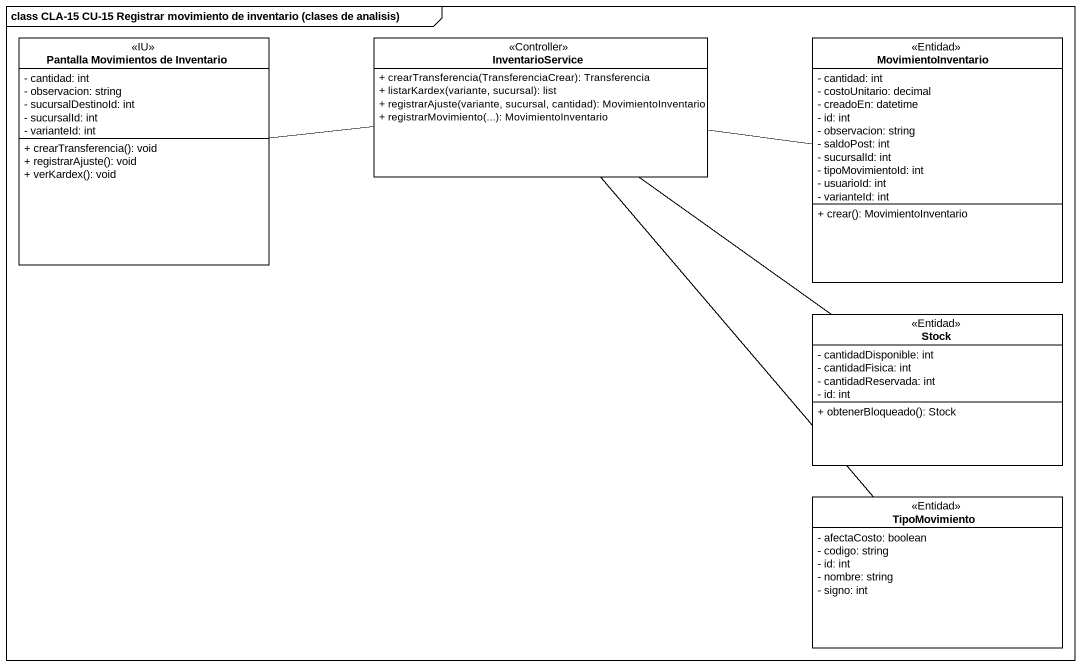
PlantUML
@startuml
mainframe class CLA-15 CU-15 Registrar movimiento de inventario (clases de analisis)
hide circle
hide empty members
skinparam classAttributeIconSize 0
class "Pantalla Movimientos de Inventario" as Pantalla_Movimientos_de <<IU>> {
  - cantidad: int
  - observacion: string
  - sucursalDestinoId: int
  - sucursalId: int
  - varianteId: int
  + crearTransferencia(): void
  + registrarAjuste(): void
  + verKardex(): void
}
class InventarioService <<Controller>> {
  + crearTransferencia(TransferenciaCrear): Transferencia
  + listarKardex(variante, sucursal): list
  + registrarAjuste(variante, sucursal, cantidad): MovimientoInventario
  + registrarMovimiento(...): MovimientoInventario
}
class MovimientoInventario <<Entidad>> {
  - cantidad: int
  - costoUnitario: decimal
  - creadoEn: datetime
  - id: int
  - observacion: string
  - saldoPost: int
  - sucursalId: int
  - tipoMovimientoId: int
  - usuarioId: int
  - varianteId: int
  + crear(): MovimientoInventario
}
class Stock <<Entidad>> {
  - cantidadDisponible: int
  - cantidadFisica: int
  - cantidadReservada: int
  - id: int
  + obtenerBloqueado(): Stock
}
class TipoMovimiento <<Entidad>> {
  - afectaCosto: boolean
  - codigo: string
  - id: int
  - nombre: string
  - signo: int
}
Pantalla_Movimientos_de -right- InventarioService
InventarioService -right- MovimientoInventario
InventarioService -- Stock
InventarioService -- TipoMovimiento
@enduml
